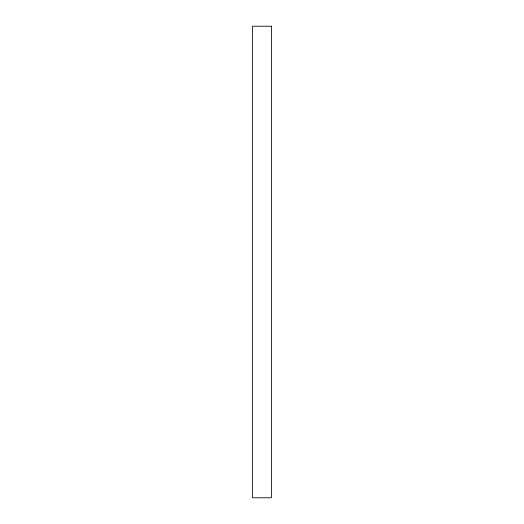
<?xml version="1.0" encoding="UTF-8"?>
<svg xmlns="http://www.w3.org/2000/svg" width="524" height="524" viewBox="0 0 524 524"><rect width="100%" height="100%" fill="white"/><g stroke="black" fill="none" stroke-linecap="round" stroke-linejoin="round"><path stroke-width="0.79" d="M271.432 26.226L252.568 26.226L252.568 497.8L271.432 497.774L271.432 26.2"/></g></svg>
